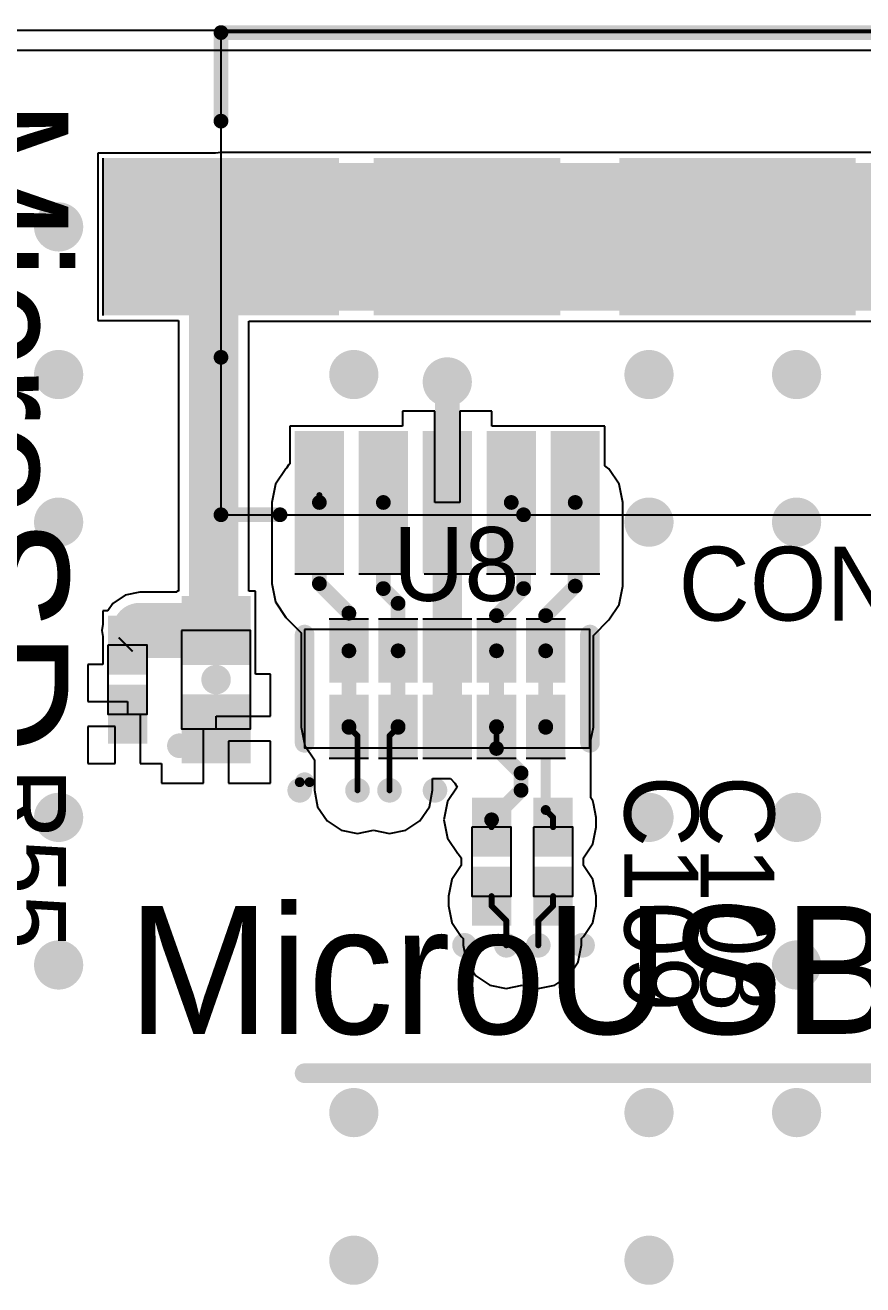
# Model space of a CAD drawing. Header units: millimetres. Extents: x 15 to 122, y 23 to 96.
# Drawn here: x 67.16 to 75.67, y 82.25 to 95.05 of the extents above; entities that cross this region are included whole.
import ezdxf

# ---------------------------------------------------------------- set-up
doc = ezdxf.new("R2010")
doc.units = ezdxf.units.MM
for name, color, linetype in [('BottomLayer', 5, 'Continuous'), ('TopLayer', 1, 'Continuous'), ('TopOverlay', 2, 'Continuous'), ('TopPaste', 8, 'Continuous'), ('TopSolder', 216, 'Continuous'), ('Upper Modules', 80, 'Continuous')]:
    doc.layers.add(name, color=color, linetype=linetype)
doc.styles.get("Standard").update_dxf_attribs({"font": 'ARExthalf2.shx', "width": 0.1})

msp = doc.modelspace()

# ---------------------------------------------------------------- linework, layer by layer
at = {"layer": 'BottomLayer'}
msp.add_line((42.40392078, 94.79609438), (86.49608304, 94.79609438), dxfattribs=at)
at = {"layer": 'BottomLayer', "const_width": 0.2499995}
for points in [[(67.37498081999999, 92.99997148, 1), (67.62497778, 92.99997148, 1)], [(67.37498081999999, 91.49997194, 1), (67.62497778, 91.49997194, 1)], [(70.3749799, 91.49997194, 1), (70.62497685999999, 91.49997194, 1)], [(71.32500086, 91.42499876, 1), (71.57499782, 91.42499876, 1)], [(73.37497898, 91.49997194, 1), (73.62497594, 91.49997194, 1)], [(74.87497852, 91.49997194, 1), (75.12497547999999, 91.49997194, 1)], [(67.37498081999999, 89.99997239999999, 1), (67.62497778, 89.99997239999999, 1)], [(73.37497898, 89.99997239999999, 1), (73.62497594, 89.99997239999999, 1)], [(74.87497852, 89.99997239999999, 1), (75.12497547999999, 89.99997239999999, 1)], [(67.37498081999999, 86.99997332, 1), (67.62497778, 86.99997332, 1)], [(73.37497898, 86.99997332, 1), (73.62497594, 86.99997332, 1)], [(74.87497852, 86.99997332, 1), (75.12497547999999, 86.99997332, 1)], [(67.37498081999999, 85.49997377999999, 1), (67.62497778, 85.49997377999999, 1)], [(74.87497852, 85.49997377999999, 1), (75.12497547999999, 85.49997377999999, 1)], [(70.3749799, 83.99997424, 1), (70.62497685999999, 83.99997424, 1)], [(73.37497898, 83.99997424, 1), (73.62497594, 83.99997424, 1)], [(74.87497852, 83.99997424, 1), (75.12497547999999, 83.99997424, 1)], [(70.3749799, 82.4999747, 1), (70.62497685999999, 82.4999747, 1)], [(73.37497898, 82.4999747, 1), (73.62497594, 82.4999747, 1)]]:
    msp.add_lwpolyline(points, format="xyb", close=True, dxfattribs=at)
at = {"layer": 'TopLayer'}
for p, q in [((42.40392078, 94.79609438), (86.49608304, 94.79609438)), ((69.09428142, 93.74999792), (67.90000135999999, 93.74999792)), ((67.90000135999999, 93.74999792), (67.90000135999999, 92.05000131999999)), ((69.1500014, 93.75733344), (69.09428142, 93.74999792)), ((81.9000013, 93.75733344), (69.1500014, 93.75733344)), ((67.90000135999999, 92.05000131999999), (68.71814298, 92.05000131999999)), ((68.71814298, 92.05000131999999), (68.71814298, 89.30000174)), ((69.43185758, 89.30000174), (69.43185758, 92.0426658)), ((69.43185758, 92.0426658), (81.9000013, 92.0426658)), ((71.32299934, 91.12899986), (70.99599974, 91.12899986)), ((70.99599974, 91.12899986), (70.99599974, 90.97499966)), ((71.32299934, 90.19999994), (71.32299934, 91.12899986)), ((71.90399894, 91.12899986), (71.57699934, 91.12899986)), ((71.57699934, 91.12899986), (71.57699934, 90.19999994)), ((71.90399894, 90.97499966), (71.90399894, 91.12899986)), ((70.44999372, 90.97499966), (69.85, 90.97499966)), ((69.85, 90.97499966), (69.85, 90.5917035)), ((70.50000632, 90.97500473999999), (70.44999372, 90.97500473999999)), ((70.44999372, 90.97500473999999), (70.44999372, 90.97499966)), ((70.50000378, 90.97499966), (70.50000632, 90.97500473999999)), ((70.99599974, 90.97499966), (70.50000378, 90.97499966)), ((70.50000378, 90.97499966), (70.50000378, 90.97499966)), ((70.50000378, 90.97499966), (70.50000378, 90.97499966)), ((72.3999949, 90.97499966), (71.90399894, 90.97499966)), ((72.45000496, 90.97500473999999), (72.3999949, 90.97500473999999)), ((72.3999949, 90.97500473999999), (72.3999949, 90.97499966)), ((72.45000241999999, 90.97499966), (72.45000496, 90.97500473999999)), ((73.04999868, 90.97499966), (72.45000241999999, 90.97499966)), ((72.45000241999999, 90.97499966), (72.45000241999999, 90.97499966)), ((72.45000241999999, 90.97499966), (72.45000241999999, 90.97499966)), ((73.04999868, 90.57082469999999), (73.04999868, 90.97499966)), ((69.8075439, 90.54245544), (69.70256062, 90.38533611999999)), ((69.81478544, 90.54729413999999), (69.8075439, 90.54245544)), ((69.83998731999999, 90.58501059999999), (69.81478544, 90.54729413999999)), ((69.85, 90.5917035), (69.83998731999999, 90.58501314)), ((69.83998731999999, 90.58501314), (69.83998731999999, 90.58501059999999)), ((73.09245478, 90.54245544), (73.04999868, 90.57082469999999)), ((73.19743806, 90.38533611999999), (73.09245478, 90.54245544)), ((69.70256062, 90.38533611999999), (69.66569505999999, 90.19999994)), ((73.23430361999999, 90.19999994), (73.19743806, 90.38533611999999)), ((69.66569505999999, 90.19999994), (69.66569505999999, 89.37500286)), ((71.57699934, 90.19999994), (71.32299934, 90.19999994)), ((73.23430361999999, 89.35001179999999), (73.23430361999999, 90.19999994)), ((69.66569505999999, 89.37500286), (69.70256062, 89.18966668)), ((73.20355438, 89.1954147), (73.23430616, 89.34999909999999)), ((73.23430616, 89.34999909999999), (73.23430361999999, 89.35001179999999)), ((68.1767369, 89.25795457999999), (68.05103992, 89.17396694)), ((68.32500431999999, 89.28744651999999), (68.1767369, 89.25795457999999)), ((68.7000023, 89.28744651999999), (68.32500431999999, 89.28744651999999)), ((68.71814298, 89.30000174), (68.7000023, 89.30000174)), ((68.7000023, 89.30000174), (68.7000023, 89.28744651999999)), ((69.5000007, 89.30000174), (69.43185758, 89.30000174)), ((69.5000007, 88.50000587999999), (69.5000007, 89.30000174)), ((68.00161659999999, 89.09999959999999), (67.95000379999999, 89.09999959999999)), ((67.95000379999999, 89.09999959999999), (67.95000379999999, 88.9625602)), ((68.05103992, 89.17396694), (68.00161659999999, 89.09999959999999)), ((69.70256062, 89.18966668), (69.8075439, 89.03254736)), ((73.09245478, 89.00754359999999), (73.19743806, 89.16466292)), ((73.19743806, 89.16466292), (73.20355438, 89.1954147)), ((67.95000379999999, 88.9625602), (67.93756033999999, 88.90000253999999)), ((69.8075439, 89.03254736), (69.96569699999999, 88.87439425999999)), ((72.93430422, 88.84939304), (73.09245478, 89.00754359999999)), ((67.93756033999999, 88.90000253999999), (67.95000379999999, 88.83744487999999)), ((67.95000379999999, 88.83744487999999), (67.95000379999999, 88.55399865999999)), ((69.96569699999999, 88.87439425999999), (69.96569699999999, 88.69250231999999)), ((72.93430422, 88.69250231999999), (72.93430422, 88.84939304)), ((69.96569699999999, 88.69250231999999), (69.96569699999999, 87.92250132)), ((72.93430422, 87.92250132), (72.93430422, 88.69250231999999)), ((67.95000379999999, 88.55399865999999), (67.79600359999999, 88.55399865999999)), ((67.79600359999999, 88.55399865999999), (67.79600359999999, 88.17699916)), ((69.50000324, 88.50000587999999), (69.5000007, 88.50000587999999)), ((69.50000324, 88.4540014), (69.50000324, 88.50000587999999)), ((69.6540009, 88.4540014), (69.50000324, 88.4540014)), ((69.6540009, 88.027002), (69.6540009, 88.4540014)), ((67.79600359999999, 88.17699916), (68.20000329999999, 88.17699916)), ((68.20000329999999, 88.17699916), (68.20000329999999, 88.04999916)), ((68.20000329999999, 88.04999916), (68.3270033, 88.04999916)), ((68.3270033, 88.04999916), (68.3270033, 87.54599965999999)), ((69.10000149999999, 87.900002), (69.10000149999999, 88.027002)), ((69.10000149999999, 88.027002), (69.6540009, 88.027002)), ((68.0730033, 87.92299915999999), (67.79600359999999, 87.92299915999999)), ((67.79600359999999, 87.92299915999999), (67.79600359999999, 87.54599965999999)), ((68.0730033, 87.54599965999999), (68.0730033, 87.92299915999999)), ((68.9730015, 87.34600259999999), (68.9730015, 87.900002)), ((68.9730015, 87.900002), (69.10000149999999, 87.900002)), ((69.96569699999999, 87.92250132), (69.96569699999999, 87.9150007)), ((69.96569699999999, 87.9150007), (70.00256256, 87.72966452)), ((72.90881532, 87.78686024), (72.93430422, 87.9150007)), ((72.93430422, 87.9150007), (72.93430422, 87.92250132)), ((69.6540009, 87.77300199999999), (69.2270015, 87.77300199999999)), ((69.2270015, 87.77300199999999), (69.2270015, 87.34600259999999)), ((69.6540009, 87.34600259999999), (69.6540009, 87.77300199999999)), ((70.00256256, 87.72966452), (70.09907494, 87.58522234)), ((72.90881532, 87.19956398), (72.90881532, 87.78686024)), ((70.09907494, 87.58522234), (70.09907494, 87.27499944)), ((67.79600359999999, 87.54599965999999), (68.0730033, 87.54599965999999)), ((68.3270033, 87.54599965999999), (68.5460021, 87.54599965999999)), ((68.5460021, 87.54599965999999), (68.5460021, 87.34600259999999)), ((68.5460021, 87.34600259999999), (68.9730015, 87.34600259999999)), ((69.2270015, 87.34600259999999), (69.6540009, 87.34600259999999)), ((71.30092674, 87.27499944), (71.30092674, 87.39350313999999)), ((71.30092674, 87.39350313999999), (71.48150041999999, 87.39350313999999)), ((71.54943018, 87.30530926), (71.45256474, 87.16033621999999)), ((71.48150041999999, 87.39350313999999), (71.52616377999999, 87.34883977999999)), ((71.52616377999999, 87.34883977999999), (71.54943018, 87.30530926)), ((70.09907494, 87.27499944), (70.132448, 87.10722228)), ((71.26755367999999, 87.10722228), (71.30092674, 87.27499944)), ((72.9300548, 87.16777588), (72.90881532, 87.19956398)), ((70.132448, 87.10722228), (70.22748718, 86.96498736)), ((71.17251449999999, 86.96498736), (71.26755367999999, 87.10722228)), ((71.45256474, 87.16033621999999), (71.41569917999999, 86.97500258)), ((72.935592, 87.13994002), (72.9300548, 87.16777588)), ((72.96342786, 86.99999618), (72.935592, 87.13994002)), ((70.22748718, 86.96498736), (70.36972209999999, 86.86994818)), ((71.03027958, 86.86994818), (71.17251449999999, 86.96498736)), ((71.41569917999999, 86.97500258), (71.45256474, 86.78966894)), ((72.96342786, 86.90000146), (72.96342786, 86.99999618)), ((70.36972209999999, 86.86994818), (70.53749925999999, 86.83657511999999)), ((70.53749925999999, 86.83657511999999), (70.70000084, 86.86889916)), ((70.70000084, 86.86889916), (70.86250242, 86.83657511999999)), ((70.86250242, 86.83657511999999), (71.03027958, 86.86994818)), ((71.45256474, 86.78966894), (71.55754802, 86.63254708)), ((72.9300548, 86.7322243), (72.96342786, 86.90000146)), ((72.83501562, 86.58999191999999), (72.9300548, 86.7322243)), ((71.55754802, 86.63254708), (71.56478448, 86.62771346)), ((71.56478448, 86.62771346), (71.58999143999999, 86.58998937999999)), ((71.58999143999999, 86.58998937999999), (71.58999143999999, 86.51000732)), ((72.83501562, 86.51000986), (72.83501562, 86.58999191999999)), ((71.58999143999999, 86.51000732), (71.49495225999999, 86.36777493999999)), ((72.9300548, 86.36777748), (72.83501562, 86.51000986)), ((71.49495225999999, 86.36777493999999), (71.4615792, 86.19999777999999)), ((72.96342786, 86.20000032), (72.9300548, 86.36777748)), ((71.4615792, 86.19999777999999), (71.4615792, 86.09999544)), ((72.96342786, 86.10000305999999), (72.96342786, 86.20000032)), ((71.4615792, 86.09999544), (71.49495225999999, 85.93221828)), ((72.9300548, 85.93222589999999), (72.96342786, 86.10000305999999)), ((71.49495225999999, 85.93221828), (71.58999143999999, 85.78998336)), ((72.83501562, 85.78999098), (72.9300548, 85.93222589999999)), ((71.58999143999999, 85.78998336), (71.6115789, 85.7683959)), ((71.6115789, 85.7683959), (71.6115789, 85.70000132)), ((72.8134307, 85.76840605999999), (72.83501562, 85.78999098)), ((72.8134307, 85.70000132), (72.8134307, 85.76840605999999)), ((71.6115789, 85.70000132), (71.64495196, 85.53222416)), ((72.78005764, 85.53222416), (72.8134307, 85.70000132)), ((71.64495196, 85.53222416), (71.73999114, 85.38998923999999)), ((72.68501846, 85.38998923999999), (72.78005764, 85.53222416)), ((71.73999114, 85.38998923999999), (71.88222606, 85.29495005999999)), ((72.54278354, 85.29495005999999), (72.68501846, 85.38998923999999)), ((71.88222606, 85.29495005999999), (72.05000322, 85.26157699999999)), ((72.05000322, 85.26157699999999), (72.21250479999999, 85.29390104)), ((72.21250479999999, 85.29390104), (72.37500638, 85.26157699999999)), ((72.37500638, 85.26157699999999), (72.54278354, 85.29495005999999))]:
    msp.add_line(p, q, dxfattribs=at)
for points, const_width in [([(69.1500014, 92.89999961999999), (71.65000148, 92.89999961999999)], 1.49999954), ([(71.65000148, 92.89999961999999), (74.40000106, 92.89999961999999)], 1.49999954), ([(74.40000106, 92.89999961999999), (77.00000093999999, 92.89999961999999)], 1.49999954), ([(69.07500028, 88.90000253999999), (69.07500028, 92.79999982)], 0.499999), ([(69.07500028, 92.79999982), (69.1500014, 92.87500093999999)], 0.1999996), ([(71.44999933999999, 90.19999994), (71.44999933999999, 91.42499876)], 0.2499995), ([(70.1499994, 89.37500286), (70.1499994, 90.19999994)], 0.1499997), ([(70.1499994, 90.27499852), (70.15000194, 90.27500106)], 0.05999988), ([(70.1499994, 90.19999994), (70.1499994, 90.27499852)], 0.05999988), ([(70.80000064, 89.32500042), (70.80000064, 90.19999994)], 0.1499997), ([(71.44999933999999, 88.7000004), (71.44999933999999, 90.19999994)], 0.2999994), ([(72.10000058, 90.19999994), (72.2250016, 90.07499892)], 0.1499997), ([(72.74999928, 89.34999909999999), (72.74999928, 90.19999994)], 0.1499997), ([(72.2250016, 89.32500042), (72.2250016, 90.07499892)], 0.1499997), ([(70.1499994, 89.37500286), (70.45000134, 89.07500092)], 0.1499997), ([(70.80000064, 89.32500042), (70.95000034, 89.17500072)], 0.1499997), ([(71.95000087999999, 89.0499997), (72.2250016, 89.32500042)], 0.1499997), ([(72.44999988, 89.0499997), (72.74999928, 89.34999909999999)], 0.1499997), ([(70.95000034, 88.69250231999999), (70.95000034, 89.17500072)], 0.1499997), ([(68.32500431999999, 88.90000253999999), (69.07500028, 88.90000253999999)], 0.55999888), ([(70.45000134, 88.69250231999999), (70.45000134, 89.07500092)], 0.1499997), ([(71.95000087999999, 88.69250231999999), (71.95000087999999, 89.0499997)], 0.1499997), ([(72.44999988, 88.69250231999999), (72.44999988, 89.0499997)], 0.1499997), ([(68.18750141999999, 88.76249964), (68.32500431999999, 88.90000253999999)], 0.1999996), ([(68.17500208, 88.7500003), (68.18750141999999, 88.76249964)], 0.1999996), ([(71.44999933999999, 87.92500068), (71.44999933999999, 88.7000004)], 0.2999994), ([(70.45000134, 87.92250132), (70.45000134, 88.69250231999999)], 0.1499997), ([(70.95000034, 87.92250132), (70.95000034, 88.69250231999999)], 0.1499997), ([(71.95000087999999, 87.92250132), (71.95000087999999, 88.69250231999999)], 0.1499997), ([(72.44999988, 87.92250132), (72.44999988, 88.69250231999999)], 0.1499997), ([(71.44999933999999, 87.9150007), (71.44999933999999, 87.92500068)], 0.2999994), ([(70.45000134, 87.9150007), (70.45000134, 87.92250132)], 0.1499997), ([(70.45000134, 87.9150007), (70.53749925999999, 87.82750277999999)], 0.05999988), ([(70.86250242, 87.82750277999999), (70.95000034, 87.9150007)], 0.05999988), ([(70.95000034, 87.9150007), (70.95000034, 87.92250132)], 0.1499997), ([(71.95000087999999, 87.9150007), (71.95000087999999, 87.92250132)], 0.1499997), ([(71.95000087999999, 87.70000239999999), (71.95000087999999, 87.9150007)], 0.05999988), ([(72.44999988, 87.9150007), (72.44999988, 87.92250132)], 0.1499997), ([(72.44999988, 87.07499983999999), (72.44999988, 87.9150007)], 0.0999998), ([(70.53749925999999, 87.27499944), (70.53749925999999, 87.82750277999999)], 0.05999988), ([(70.86250242, 87.27499944), (70.86250242, 87.82750277999999)], 0.05999988), ([(71.95000087999999, 87.70000239999999), (72.20000037999999, 87.4500029)], 0.1499997), ([(72.20000037999999, 87.27499944), (72.20000037999999, 87.4500029)], 0.1499997), ([(71.90000352, 86.97500258), (72.20000037999999, 87.27499944)], 0.1499997), ([(72.44999988, 87.07499983999999), (72.52500354, 86.99999618)], 0.05999988), ([(71.90000352, 86.89999892), (71.90000352, 86.97500258)], 0.05999988), ([(72.52500354, 86.90000146), (72.52500354, 86.99999618)], 0.05999988), ([(71.90000352, 86.09999544), (71.90000352, 86.19999777999999)], 0.05999988), ([(72.52500354, 86.10000305999999), (72.52500354, 86.20000032)], 0.05999988), ([(71.90000352, 86.09999544), (72.05000322, 85.94999573999999)], 0.05999988), ([(72.37500638, 85.9500059), (72.52500354, 86.10000305999999)], 0.05999988), ([(72.05000322, 85.70000132), (72.05000322, 85.94999573999999)], 0.05999988), ([(72.37500638, 85.70000132), (72.37500638, 85.9500059)], 0.05999988)]:
    msp.add_lwpolyline(points, dxfattribs=dict(at, const_width=const_width))
for points, const_width in [([(68.77500088, 92.89999961999999, 1), (69.52500192, 92.89999961999999, 1)], 0.7499985), ([(71.27500096, 92.89999961999999, 1), (72.025002, 92.89999961999999, 1)], 0.7499985), ([(71.27500096, 92.89999961999999, 1), (72.025002, 92.89999961999999, 1)], 0.7499985), ([(74.02500054, 92.89999961999999, 1), (74.77500158, 92.89999961999999, 1)], 0.7499985), ([(74.02500054, 92.89999961999999, 1), (74.77500158, 92.89999961999999, 1)], 0.7499985), ([(67.37498081999999, 92.99997148, 1), (67.62497778, 92.99997148, 1)], 0.2499995), ([(68.9500018, 92.79999982, 1), (69.19999876, 92.79999982, 1)], 0.2499995), ([(69.10000149999999, 92.87500093999999, 1), (69.2000013, 92.87500093999999, 1)], 0.0999998), ([(69.02500038, 92.79999982, 1), (69.12500018, 92.79999982, 1)], 0.0999998), ([(67.37498081999999, 91.49997194, 1), (67.62497778, 91.49997194, 1)], 0.2499995), ([(70.3749799, 91.49997194, 1), (70.62497685999999, 91.49997194, 1)], 0.2499995), ([(71.32500086, 91.42499876, 1), (71.57499782, 91.42499876, 1)], 0.2499995), ([(73.37497898, 91.49997194, 1), (73.62497594, 91.49997194, 1)], 0.2499995), ([(74.87497852, 91.49997194, 1), (75.12497547999999, 91.49997194, 1)], 0.2499995), ([(71.3875001, 91.42499876, 1), (71.51249858, 91.42499876, 1)], 0.12499848), ([(71.38750264, 90.75000138, 1), (71.51250112, 90.75000138, 1)], 0.12499848), ([(67.37498081999999, 89.99997239999999, 1), (67.62497778, 89.99997239999999, 1)], 0.2499995), ([(70.11249884, 90.19999994, 1), (70.18749996, 90.19999994, 1)], 0.07499858), ([(70.13500069999999, 90.27499852, 1), (70.16499809999999, 90.27499852, 1)], 0.02999994), ([(70.13500069999999, 90.27499852, 1), (70.16499809999999, 90.27499852, 1)], 0.02999994), ([(70.13500323999999, 90.27500106, 1), (70.16500064, 90.27500106, 1)], 0.02999994), ([(70.76250008, 90.19999994, 1), (70.83750119999999, 90.19999994, 1)], 0.07499858), ([(71.37500075999999, 90.19999994, 1), (71.52499791999999, 90.19999994, 1)], 0.1499997), ([(71.3875001, 90.19999994, 1), (71.51249858, 90.19999994, 1)], 0.12499848), ([(71.3875001, 90.19999994, 1), (71.51249858, 90.19999994, 1)], 0.12499848), ([(72.06250002, 90.19999994, 1), (72.13750114, 90.19999994, 1)], 0.07499858), ([(72.71249872, 90.19999994, 1), (72.78749984, 90.19999994, 1)], 0.07499858), ([(73.37497898, 89.99997239999999, 1), (73.62497594, 89.99997239999999, 1)], 0.2499995), ([(74.87497852, 89.99997239999999, 1), (75.12497547999999, 89.99997239999999, 1)], 0.2499995), ([(70.13500069999999, 90.19999994, 1), (70.16499809999999, 90.19999994, 1)], 0.02999994), ([(72.18750104, 90.07499892, 1), (72.26250216, 90.07499892, 1)], 0.07499858), ([(72.18750104, 90.07499892, 1), (72.26250216, 90.07499892, 1)], 0.07499858), ([(70.11249884, 89.37500286, 1), (70.18749996, 89.37500286, 1)], 0.07499858), ([(70.11249884, 89.37500286, 1), (70.18749996, 89.37500286, 1)], 0.07499858), ([(70.76250008, 89.32500042, 1), (70.83750119999999, 89.32500042, 1)], 0.07499858), ([(70.76250008, 89.32500042, 1), (70.83750119999999, 89.32500042, 1)], 0.07499858), ([(72.18750104, 89.32500042, 1), (72.26250216, 89.32500042, 1)], 0.07499858), ([(72.18750104, 89.32500042, 1), (72.26250216, 89.32500042, 1)], 0.07499858), ([(72.71249872, 89.34999909999999, 1), (72.78749984, 89.34999909999999, 1)], 0.07499858), ([(72.71249872, 89.34999909999999, 1), (72.78749984, 89.34999909999999, 1)], 0.07499858), ([(70.91249977999999, 89.17500072, 1), (70.9875009, 89.17500072, 1)], 0.07499858), ([(70.91249977999999, 89.17500072, 1), (70.9875009, 89.17500072, 1)], 0.07499858), ([(68.1850046, 88.90000253999999, 1), (68.46500404, 88.90000253999999, 1)], 0.27999944), ([(68.93500055999999, 88.90000253999999, 1), (69.21499999999999, 88.90000253999999, 1)], 0.27999944), ([(68.9500018, 88.90000253999999, 1), (69.19999876, 88.90000253999999, 1)], 0.2499995), ([(70.41250078, 89.07500092, 1), (70.4875019, 89.07500092, 1)], 0.07499858), ([(70.41250078, 89.07500092, 1), (70.4875019, 89.07500092, 1)], 0.07499858), ([(71.91250031999999, 89.0499997, 1), (71.98750144, 89.0499997, 1)], 0.07499858), ([(71.91250031999999, 89.0499997, 1), (71.98750144, 89.0499997, 1)], 0.07499858), ([(72.41249932, 89.0499997, 1), (72.48750043999999, 89.0499997, 1)], 0.07499858), ([(72.41249932, 89.0499997, 1), (72.48750043999999, 89.0499997, 1)], 0.07499858), ([(68.27500442, 88.90000253999999, 1), (68.37500422, 88.90000253999999, 1)], 0.0999998), ([(68.12500218, 88.7500003, 1), (68.22500198, 88.7500003, 1)], 0.0999998), ([(68.13750152, 88.76249964, 1), (68.23750131999999, 88.76249964, 1)], 0.0999998), ([(68.13750152, 88.76249964, 1), (68.23750131999999, 88.76249964, 1)], 0.0999998), ([(71.37500075999999, 88.7000004, 1), (71.52499791999999, 88.7000004, 1)], 0.1499997), ([(71.37500075999999, 88.7000004, 1), (71.52499791999999, 88.7000004, 1)], 0.1499997), ([(70.41250078, 88.69250231999999, 1), (70.4875019, 88.69250231999999, 1)], 0.07499858), ([(70.41250078, 88.69250231999999, 1), (70.4875019, 88.69250231999999, 1)], 0.07499858), ([(70.91249977999999, 88.69250231999999, 1), (70.9875009, 88.69250231999999, 1)], 0.07499858), ([(70.91249977999999, 88.69250231999999, 1), (70.9875009, 88.69250231999999, 1)], 0.07499858), ([(71.3875001, 88.7000004, 1), (71.51249858, 88.7000004, 1)], 0.12499848), ([(71.91250031999999, 88.69250231999999, 1), (71.98750144, 88.69250231999999, 1)], 0.07499858), ([(71.91250031999999, 88.69250231999999, 1), (71.98750144, 88.69250231999999, 1)], 0.07499858), ([(72.41249932, 88.69250231999999, 1), (72.48750043999999, 88.69250231999999, 1)], 0.07499858), ([(72.41249932, 88.69250231999999, 1), (72.48750043999999, 88.69250231999999, 1)], 0.07499858), ([(68.11250283999999, 88.17500272, 1), (68.23750131999999, 88.17500272, 1)], 0.12499848), ([(71.37500075999999, 87.92500068, 1), (71.52499791999999, 87.92500068, 1)], 0.1499997), ([(71.37500075999999, 87.92500068, 1), (71.52499791999999, 87.92500068, 1)], 0.1499997), ([(71.37500075999999, 87.9150007, 1), (71.52499791999999, 87.9150007, 1)], 0.1499997), ([(68.11250283999999, 87.92500322, 1), (68.23750131999999, 87.92500322, 1)], 0.12499848), ([(70.41250078, 87.92250132, 1), (70.4875019, 87.92250132, 1)], 0.07499858), ([(70.41250078, 87.92250132, 1), (70.4875019, 87.92250132, 1)], 0.07499858), ([(70.41250078, 87.9150007, 1), (70.4875019, 87.9150007, 1)], 0.07499858), ([(70.43500264, 87.9150007, 1), (70.46500003999999, 87.9150007, 1)], 0.02999994), ([(70.91249977999999, 87.92250132, 1), (70.9875009, 87.92250132, 1)], 0.07499858), ([(70.91249977999999, 87.92250132, 1), (70.9875009, 87.92250132, 1)], 0.07499858), ([(70.91249977999999, 87.9150007, 1), (70.9875009, 87.9150007, 1)], 0.07499858), ([(70.93500164, 87.9150007, 1), (70.96499904, 87.9150007, 1)], 0.02999994), ([(71.38750264, 87.92500068, 1), (71.51250112, 87.92500068, 1)], 0.12499848), ([(71.91250031999999, 87.92250132, 1), (71.98750144, 87.92250132, 1)], 0.07499858), ([(71.91250031999999, 87.92250132, 1), (71.98750144, 87.92250132, 1)], 0.07499858), ([(71.91250031999999, 87.9150007, 1), (71.98750144, 87.9150007, 1)], 0.07499858), ([(71.93500218, 87.9150007, 1), (71.96499958, 87.9150007, 1)], 0.02999994), ([(72.41249932, 87.92250132, 1), (72.48750043999999, 87.92250132, 1)], 0.07499858), ([(72.41249932, 87.92250132, 1), (72.48750043999999, 87.92250132, 1)], 0.07499858), ([(72.41249932, 87.9150007, 1), (72.48750043999999, 87.9150007, 1)], 0.07499858), ([(72.4250012, 87.9150007, 1), (72.47499855999999, 87.9150007, 1)], 0.0499999), ([(68.66463533999999, 87.72805161999999, 1), (68.78963381999999, 87.72805161999999, 1)], 0.12499848), ([(69.1875045, 87.72500108, 1), (69.31250297999999, 87.72500108, 1)], 0.12499848), ([(70.52250056, 87.82750277999999, 1), (70.55249796, 87.82750277999999, 1)], 0.02999994), ([(70.52250056, 87.82750277999999, 1), (70.55249796, 87.82750277999999, 1)], 0.02999994), ([(70.84750371999999, 87.82750277999999, 1), (70.87750111999999, 87.82750277999999, 1)], 0.02999994), ([(70.84750371999999, 87.82750277999999, 1), (70.87750111999999, 87.82750277999999, 1)], 0.02999994), ([(71.91250031999999, 87.70000239999999, 1), (71.98750144, 87.70000239999999, 1)], 0.07499858), ([(71.93500218, 87.70000239999999, 1), (71.96499958, 87.70000239999999, 1)], 0.02999994), ([(72.16249982, 87.4500029, 1), (72.23750093999999, 87.4500029, 1)], 0.07499858), ([(72.16249982, 87.4500029, 1), (72.23750093999999, 87.4500029, 1)], 0.07499858), ([(69.88750055999999, 87.27499944, 1), (70.01249904, 87.27499944, 1)], 0.12499848), ([(70.47500002, 87.27499944, 1), (70.5999985, 87.27499944, 1)], 0.12499848), ([(70.52250056, 87.27499944, 1), (70.55249796, 87.27499944, 1)], 0.02999994), ([(70.80000317999999, 87.27499944, 1), (70.92500165999999, 87.27499944, 1)], 0.12499848), ([(70.84750371999999, 87.27499944, 1), (70.87750111999999, 87.27499944, 1)], 0.02999994), ([(71.26250162, 87.27499944, 1), (71.3875001, 87.27499944, 1)], 0.12499848), ([(72.16249982, 87.27499944, 1), (72.23750093999999, 87.27499944, 1)], 0.07499858), ([(72.16249982, 87.27499944, 1), (72.23750093999999, 87.27499944, 1)], 0.07499858), ([(67.37498081999999, 86.99997332, 1), (67.62497778, 86.99997332, 1)], 0.2499995), ([(73.37497898, 86.99997332, 1), (73.62497594, 86.99997332, 1)], 0.2499995), ([(74.87497852, 86.99997332, 1), (75.12497547999999, 86.99997332, 1)], 0.2499995), ([(71.86250296, 86.97500258, 1), (71.93750408, 86.97500258, 1)], 0.07499858), ([(72.4250012, 87.07499983999999, 1), (72.47499855999999, 87.07499983999999, 1)], 0.0499999), ([(72.43500118, 87.07499983999999, 1), (72.46499858, 87.07499983999999, 1)], 0.02999994), ([(71.88500481999999, 86.97500258, 1), (71.91500221999999, 86.97500258, 1)], 0.02999994), ([(71.88500481999999, 86.89999892, 1), (71.91500221999999, 86.89999892, 1)], 0.02999994), ([(72.51000484, 86.99999618, 1), (72.54000223999999, 86.99999618, 1)], 0.02999994), ([(72.51000484, 86.99999618, 1), (72.54000223999999, 86.99999618, 1)], 0.02999994), ([(72.51000484, 86.90000146, 1), (72.54000223999999, 86.90000146, 1)], 0.02999994), ([(71.88500481999999, 86.19999777999999, 1), (71.91500221999999, 86.19999777999999, 1)], 0.02999994), ([(72.51000484, 86.20000032, 1), (72.54000223999999, 86.20000032, 1)], 0.02999994), ([(71.88500481999999, 86.09999544, 1), (71.91500221999999, 86.09999544, 1)], 0.02999994), ([(71.88500481999999, 86.09999544, 1), (71.91500221999999, 86.09999544, 1)], 0.02999994), ([(72.51000484, 86.10000305999999, 1), (72.54000223999999, 86.10000305999999, 1)], 0.02999994), ([(72.51000484, 86.10000305999999, 1), (72.54000223999999, 86.10000305999999, 1)], 0.02999994), ([(72.03500452, 85.94999573999999, 1), (72.06500192, 85.94999573999999, 1)], 0.02999994), ([(72.03500452, 85.94999573999999, 1), (72.06500192, 85.94999573999999, 1)], 0.02999994), ([(72.36000768, 85.9500059, 1), (72.39000508, 85.9500059, 1)], 0.02999994), ([(72.36000768, 85.9500059, 1), (72.39000508, 85.9500059, 1)], 0.02999994), ([(71.56250102, 85.70000132, 1), (71.6874995, 85.70000132, 1)], 0.12499848), ([(71.98750398, 85.70000132, 1), (72.11250246, 85.70000132, 1)], 0.12499848), ([(72.31250714, 85.70000132, 1), (72.43750562, 85.70000132, 1)], 0.12499848), ([(72.76250116, 85.70000132, 1), (72.88749964, 85.70000132, 1)], 0.12499848), ([(67.37498081999999, 85.49997377999999, 1), (67.62497778, 85.49997377999999, 1)], 0.2499995), ([(72.03500452, 85.70000132, 1), (72.06500192, 85.70000132, 1)], 0.02999994), ([(72.36000768, 85.70000132, 1), (72.39000508, 85.70000132, 1)], 0.02999994), ([(74.87497852, 85.49997377999999, 1), (75.12497547999999, 85.49997377999999, 1)], 0.2499995), ([(70.3749799, 83.99997424, 1), (70.62497685999999, 83.99997424, 1)], 0.2499995), ([(73.37497898, 83.99997424, 1), (73.62497594, 83.99997424, 1)], 0.2499995), ([(74.87497852, 83.99997424, 1), (75.12497547999999, 83.99997424, 1)], 0.2499995), ([(70.3749799, 82.4999747, 1), (70.62497685999999, 82.4999747, 1)], 0.2499995), ([(73.37497898, 82.4999747, 1), (73.62497594, 82.4999747, 1)], 0.2499995)]:
    msp.add_lwpolyline(points, format="xyb", close=True, dxfattribs=dict(at, const_width=const_width))
for points in [[(70.30000163999999, 93.64999811999999), (68.00000116, 93.64999811999999), (70.30000163999999, 92.15000112), (68.00000116, 92.15000112)], [(72.54999968, 93.64999811999999), (70.75000328, 93.64999811999999), (72.54999968, 92.15000112), (70.75000328, 92.15000112)], [(75.55000129999999, 93.64999811999999), (73.25000082, 93.64999811999999), (75.55000129999999, 92.15000112), (73.25000082, 92.15000112)], [(70.349999, 90.87499985999999), (69.9499998, 90.87499985999999), (70.349999, 89.52500002), (69.9499998, 89.52500002)], [(71.00000023999999, 90.87499985999999), (70.60000104, 90.87499985999999), (71.00000023999999, 89.52500002), (70.60000104, 89.52500002)], [(71.64999893999999, 90.87499985999999), (71.24999973999999, 90.87499985999999), (71.64999893999999, 89.52500002), (71.24999973999999, 89.52500002)], [(72.30000018, 90.87499985999999), (71.90000098, 90.87499985999999), (72.30000018, 89.52500002), (71.90000098, 89.52500002)], [(72.94999888, 90.87499985999999), (72.54999968, 90.87499985999999), (72.94999888, 89.52500002), (72.54999968, 89.52500002)], [(69.4000009, 89.20000193999999), (68.8000021, 89.20000193999999), (69.4000009, 88.60000314), (68.8000021, 88.60000314)], [(68.0500036, 88.5000008), (68.350003, 88.5000008), (68.0500036, 88.9999998), (68.350003, 88.9999998)], [(70.5999985, 88.9675005), (70.2999991, 88.9675005), (70.5999985, 88.41750413999999), (70.2999991, 88.41750413999999)], [(71.0999975, 88.9675005), (70.7999981, 88.9675005), (71.0999975, 88.41750413999999), (70.7999981, 88.41750413999999)], [(71.64999639999999, 88.9675005), (71.2499972, 88.9675005), (71.64999639999999, 88.41750413999999), (71.2499972, 88.41750413999999)], [(72.09999804, 88.9675005), (71.79999864, 88.9675005), (72.09999804, 88.41750413999999), (71.79999864, 88.41750413999999)], [(72.59999703999999, 88.9675005), (72.29999764, 88.9675005), (72.59999703999999, 88.41750413999999), (72.29999764, 88.41750413999999)], [(68.0500036, 87.79999966), (68.350003, 87.79999966), (68.0500036, 88.29999866), (68.350003, 88.29999866)], [(69.4000009, 88.20000139999999), (68.8000021, 88.20000139999999), (69.4000009, 87.6000026), (68.8000021, 87.6000026)], [(70.5999985, 88.19749949999999), (70.2999991, 88.19749949999999), (70.5999985, 87.64750314), (70.2999991, 87.64750314)], [(71.0999975, 88.19749949999999), (70.7999981, 88.19749949999999), (71.0999975, 87.64750314), (70.7999981, 87.64750314)], [(71.64999639999999, 88.19749949999999), (71.2499972, 88.19749949999999), (71.64999639999999, 87.64750314), (71.2499972, 87.64750314)], [(72.09999804, 88.19749949999999), (71.79999864, 88.19749949999999), (72.09999804, 87.64750314), (71.79999864, 87.64750314)], [(72.59999703999999, 88.19749949999999), (72.29999764, 88.19749949999999), (72.59999703999999, 87.64750314), (72.29999764, 87.64750314)], [(71.75000381999999, 86.64999942), (72.05000322, 86.64999942), (71.75000381999999, 87.14999841999999), (72.05000322, 87.14999841999999)], [(72.37500383999999, 86.65000196), (72.67500324, 86.65000196), (72.37500383999999, 87.15000096), (72.67500324, 87.15000096)], [(71.75000381999999, 85.94999827999999), (72.05000322, 85.94999827999999), (71.75000381999999, 86.44999727999999), (72.05000322, 86.44999727999999)], [(72.37500383999999, 85.95000082), (72.67500324, 85.95000082), (72.37500383999999, 86.44999982), (72.67500324, 86.44999982)]]:
    msp.add_solid(points, dxfattribs=at)
at = {"layer": 'TopOverlay'}
for points, const_width in [([(69.1500014, 94.97500181999999), (82.050001, 94.97500181999999)], 0.1499997), ([(69.1500014, 94.07500107999999), (69.1500014, 94.97500181999999)], 0.1499997), ([(69.1500014, 90.07500146), (69.1500014, 91.67500079999999)], 0.1499997), ([(69.1500014, 90.07500146), (69.7500002, 90.07500146)], 0.1499997), ([(69.99999715999999, 87.75750292), (69.99999715999999, 88.85750071999999)], 0.1999996), ([(72.90000151999999, 87.75750292), (72.90000151999999, 88.85750071999999)], 0.1999996), ([(70.00000224, 84.40000137999999), (79.00000202, 84.40000137999999)], 0.1999996)]:
    msp.add_lwpolyline(points, dxfattribs=dict(at, const_width=const_width))
for points, const_width in [([(69.11250084, 94.97500181999999, 1), (69.18750195999999, 94.97500181999999, 1)], 0.07499858), ([(69.11250084, 94.97500181999999, 1), (69.18750195999999, 94.97500181999999, 1)], 0.07499858), ([(69.11250084, 94.07500107999999, 1), (69.18750195999999, 94.07500107999999, 1)], 0.07499858), ([(69.11250084, 91.67500079999999, 1), (69.18750195999999, 91.67500079999999, 1)], 0.07499858), ([(69.11250084, 90.07500146, 1), (69.18750195999999, 90.07500146, 1)], 0.07499858), ([(69.11250084, 90.07500146, 1), (69.18750195999999, 90.07500146, 1)], 0.07499858), ([(69.71249963999999, 90.07500146, 1), (69.78750076, 90.07500146, 1)], 0.07499858), ([(69.94999725999999, 88.85750071999999, 1), (70.04999706, 88.85750071999999, 1)], 0.0999998), ([(72.85000162, 88.85750071999999, 1), (72.95000141999999, 88.85750071999999, 1)], 0.0999998), ([(69.1500014, 88.40000099999999, 1), (69.0500016, 88.40000099999999, 1)], 0.1999996), ([(69.0000017, 88.40000099999999, 1), (69.10000149999999, 88.40000099999999, 1)], 0.0999998), ([(69.10000149999999, 88.40000099999999, 1), (69.2000013, 88.40000099999999, 1)], 0.0999998), ([(69.94999725999999, 87.75750292, 1), (70.04999706, 87.75750292, 1)], 0.0999998), ([(72.85000162, 87.75750292, 1), (72.95000141999999, 87.75750292, 1)], 0.0999998), ([(70.04999706, 87.35750372, 1), (69.94999725999999, 87.35750372, 1)], 0.0999998), ([(69.92499858, 87.35750372, 1), (69.97499594, 87.35750372, 1)], 0.0499999), ([(70.02499838, 87.35750372, 1), (70.07499573999999, 87.35750372, 1)], 0.0499999), ([(69.95000234, 84.40000137999999, 1), (70.05000213999999, 84.40000137999999, 1)], 0.0999998)]:
    msp.add_lwpolyline(points, format="xyb", close=True, dxfattribs=dict(at, const_width=const_width))
at = {"layer": 'TopPaste'}
for points in [[(70.30000163999999, 93.64999811999999), (68.00000116, 93.64999811999999), (70.30000163999999, 92.15000112), (68.00000116, 92.15000112)], [(70.30000163999999, 93.64999811999999), (68.00000116, 93.64999811999999), (70.30000163999999, 92.15000112), (68.00000116, 92.15000112)], [(72.54999968, 93.64999811999999), (70.75000328, 93.64999811999999), (72.54999968, 92.15000112), (70.75000328, 92.15000112)], [(72.54999968, 93.64999811999999), (70.75000328, 93.64999811999999), (72.54999968, 92.15000112), (70.75000328, 92.15000112)], [(75.55000129999999, 93.64999811999999), (73.25000082, 93.64999811999999), (75.55000129999999, 92.15000112), (73.25000082, 92.15000112)], [(75.55000129999999, 93.64999811999999), (73.25000082, 93.64999811999999), (75.55000129999999, 92.15000112), (73.25000082, 92.15000112)], [(70.349999, 90.87499985999999), (69.9499998, 90.87499985999999), (70.349999, 89.52500002), (69.9499998, 89.52500002)], [(70.349999, 90.87499985999999), (69.9499998, 90.87499985999999), (70.349999, 89.52500002), (69.9499998, 89.52500002)], [(71.00000023999999, 90.87499985999999), (70.60000104, 90.87499985999999), (71.00000023999999, 89.52500002), (70.60000104, 89.52500002)], [(71.00000023999999, 90.87499985999999), (70.60000104, 90.87499985999999), (71.00000023999999, 89.52500002), (70.60000104, 89.52500002)], [(71.64999893999999, 90.87499985999999), (71.24999973999999, 90.87499985999999), (71.64999893999999, 89.52500002), (71.24999973999999, 89.52500002)], [(71.64999893999999, 90.87499985999999), (71.24999973999999, 90.87499985999999), (71.64999893999999, 89.52500002), (71.24999973999999, 89.52500002)], [(72.30000018, 90.87499985999999), (71.90000098, 90.87499985999999), (72.30000018, 89.52500002), (71.90000098, 89.52500002)], [(72.30000018, 90.87499985999999), (71.90000098, 90.87499985999999), (72.30000018, 89.52500002), (71.90000098, 89.52500002)], [(72.94999888, 90.87499985999999), (72.54999968, 90.87499985999999), (72.94999888, 89.52500002), (72.54999968, 89.52500002)], [(72.94999888, 90.87499985999999), (72.54999968, 90.87499985999999), (72.94999888, 89.52500002), (72.54999968, 89.52500002)], [(69.4000009, 89.20000193999999), (68.8000021, 89.20000193999999), (69.4000009, 88.60000314), (68.8000021, 88.60000314)], [(69.4000009, 89.20000193999999), (68.8000021, 89.20000193999999), (69.4000009, 88.60000314), (68.8000021, 88.60000314)], [(68.0500036, 88.5000008), (68.350003, 88.5000008), (68.0500036, 88.9999998), (68.350003, 88.9999998)], [(68.0500036, 88.5000008), (68.350003, 88.5000008), (68.0500036, 88.9999998), (68.350003, 88.9999998)], [(70.5999985, 88.9675005), (70.2999991, 88.9675005), (70.5999985, 88.41750413999999), (70.2999991, 88.41750413999999)], [(70.5999985, 88.9675005), (70.2999991, 88.9675005), (70.5999985, 88.41750413999999), (70.2999991, 88.41750413999999)], [(71.0999975, 88.9675005), (70.7999981, 88.9675005), (71.0999975, 88.41750413999999), (70.7999981, 88.41750413999999)], [(71.0999975, 88.9675005), (70.7999981, 88.9675005), (71.0999975, 88.41750413999999), (70.7999981, 88.41750413999999)], [(71.64999639999999, 88.9675005), (71.2499972, 88.9675005), (71.64999639999999, 88.41750413999999), (71.2499972, 88.41750413999999)], [(71.64999639999999, 88.9675005), (71.2499972, 88.9675005), (71.64999639999999, 88.41750413999999), (71.2499972, 88.41750413999999)], [(72.09999804, 88.9675005), (71.79999864, 88.9675005), (72.09999804, 88.41750413999999), (71.79999864, 88.41750413999999)], [(72.09999804, 88.9675005), (71.79999864, 88.9675005), (72.09999804, 88.41750413999999), (71.79999864, 88.41750413999999)], [(72.59999703999999, 88.9675005), (72.29999764, 88.9675005), (72.59999703999999, 88.41750413999999), (72.29999764, 88.41750413999999)], [(72.59999703999999, 88.9675005), (72.29999764, 88.9675005), (72.59999703999999, 88.41750413999999), (72.29999764, 88.41750413999999)], [(68.0500036, 87.79999966), (68.350003, 87.79999966), (68.0500036, 88.29999866), (68.350003, 88.29999866)], [(68.0500036, 87.79999966), (68.350003, 87.79999966), (68.0500036, 88.29999866), (68.350003, 88.29999866)], [(69.4000009, 88.20000139999999), (68.8000021, 88.20000139999999), (69.4000009, 87.6000026), (68.8000021, 87.6000026)], [(69.4000009, 88.20000139999999), (68.8000021, 88.20000139999999), (69.4000009, 87.6000026), (68.8000021, 87.6000026)], [(70.5999985, 88.19749949999999), (70.2999991, 88.19749949999999), (70.5999985, 87.64750314), (70.2999991, 87.64750314)], [(70.5999985, 88.19749949999999), (70.2999991, 88.19749949999999), (70.5999985, 87.64750314), (70.2999991, 87.64750314)], [(71.0999975, 88.19749949999999), (70.7999981, 88.19749949999999), (71.0999975, 87.64750314), (70.7999981, 87.64750314)], [(71.0999975, 88.19749949999999), (70.7999981, 88.19749949999999), (71.0999975, 87.64750314), (70.7999981, 87.64750314)], [(71.64999639999999, 88.19749949999999), (71.2499972, 88.19749949999999), (71.64999639999999, 87.64750314), (71.2499972, 87.64750314)], [(71.64999639999999, 88.19749949999999), (71.2499972, 88.19749949999999), (71.64999639999999, 87.64750314), (71.2499972, 87.64750314)], [(72.09999804, 88.19749949999999), (71.79999864, 88.19749949999999), (72.09999804, 87.64750314), (71.79999864, 87.64750314)], [(72.09999804, 88.19749949999999), (71.79999864, 88.19749949999999), (72.09999804, 87.64750314), (71.79999864, 87.64750314)], [(72.59999703999999, 88.19749949999999), (72.29999764, 88.19749949999999), (72.59999703999999, 87.64750314), (72.29999764, 87.64750314)], [(72.59999703999999, 88.19749949999999), (72.29999764, 88.19749949999999), (72.59999703999999, 87.64750314), (72.29999764, 87.64750314)], [(71.75000381999999, 86.64999942), (72.05000322, 86.64999942), (71.75000381999999, 87.14999841999999), (72.05000322, 87.14999841999999)], [(71.75000381999999, 86.64999942), (72.05000322, 86.64999942), (71.75000381999999, 87.14999841999999), (72.05000322, 87.14999841999999)], [(72.37500383999999, 86.65000196), (72.67500324, 86.65000196), (72.37500383999999, 87.15000096), (72.67500324, 87.15000096)], [(72.37500383999999, 86.65000196), (72.67500324, 86.65000196), (72.37500383999999, 87.15000096), (72.67500324, 87.15000096)], [(71.75000381999999, 85.94999827999999), (72.05000322, 85.94999827999999), (71.75000381999999, 86.44999727999999), (72.05000322, 86.44999727999999)], [(71.75000381999999, 85.94999827999999), (72.05000322, 85.94999827999999), (71.75000381999999, 86.44999727999999), (72.05000322, 86.44999727999999)], [(72.37500383999999, 85.95000082), (72.67500324, 85.95000082), (72.37500383999999, 86.44999982), (72.67500324, 86.44999982)], [(72.37500383999999, 85.95000082), (72.67500324, 85.95000082), (72.37500383999999, 86.44999982), (72.67500324, 86.44999982)]]:
    msp.add_solid(points, dxfattribs=at)
at = {"layer": 'TopSolder'}
for points in [[(70.35000154, 93.69999802), (67.95000126, 93.69999802), (70.35000154, 92.10000122), (67.95000126, 92.10000122)], [(70.35000154, 93.69999802), (67.95000126, 93.69999802), (70.35000154, 92.10000122), (67.95000126, 92.10000122)], [(72.59999958, 93.69999802), (70.70000338, 93.69999802), (72.59999958, 92.10000122), (70.70000338, 92.10000122)], [(72.59999958, 93.69999802), (70.70000338, 93.69999802), (72.59999958, 92.10000122), (70.70000338, 92.10000122)], [(75.6000012, 93.69999802), (73.20000092, 93.69999802), (75.6000012, 92.10000122), (73.20000092, 92.10000122)], [(75.6000012, 93.69999802), (73.20000092, 93.69999802), (75.6000012, 92.10000122), (73.20000092, 92.10000122)], [(70.3999989, 90.92499975999999), (69.8999999, 90.92499975999999), (70.3999989, 89.47500011999999), (69.8999999, 89.47500011999999)], [(70.3999989, 90.92499975999999), (69.8999999, 90.92499975999999), (70.3999989, 89.47500011999999), (69.8999999, 89.47500011999999)], [(71.05000014, 90.92499975999999), (70.55000113999999, 90.92499975999999), (71.05000014, 89.47500011999999), (70.55000113999999, 89.47500011999999)], [(71.05000014, 90.92499975999999), (70.55000113999999, 90.92499975999999), (71.05000014, 89.47500011999999), (70.55000113999999, 89.47500011999999)], [(71.69999883999999, 90.92499975999999), (71.19999983999999, 90.92499975999999), (71.69999883999999, 89.47500011999999), (71.19999983999999, 89.47500011999999)], [(71.69999883999999, 90.92499975999999), (71.19999983999999, 90.92499975999999), (71.69999883999999, 89.47500011999999), (71.19999983999999, 89.47500011999999)], [(72.35000008, 90.92499975999999), (71.85000108, 90.92499975999999), (72.35000008, 89.47500011999999), (71.85000108, 89.47500011999999)], [(72.35000008, 90.92499975999999), (71.85000108, 90.92499975999999), (72.35000008, 89.47500011999999), (71.85000108, 89.47500011999999)], [(72.99999878, 90.92499975999999), (72.49999978, 90.92499975999999), (72.99999878, 89.47500011999999), (72.49999978, 89.47500011999999)], [(72.99999878, 90.92499975999999), (72.49999978, 90.92499975999999), (72.99999878, 89.47500011999999), (72.49999978, 89.47500011999999)], [(69.4500008, 89.25000184), (68.7500022, 89.25000184), (69.4500008, 88.55000324), (68.7500022, 88.55000324)], [(69.4500008, 89.25000184), (68.7500022, 89.25000184), (69.4500008, 88.55000324), (68.7500022, 88.55000324)], [(68.0000037, 88.45000089999999), (68.40000289999999, 88.45000089999999), (68.0000037, 89.0499997), (68.40000289999999, 89.0499997)], [(68.0000037, 88.45000089999999), (68.40000289999999, 88.45000089999999), (68.0000037, 89.0499997), (68.40000289999999, 89.0499997)], [(70.6499984, 89.01750039999999), (70.24999919999999, 89.01750039999999), (70.6499984, 88.36750423999999), (70.24999919999999, 88.36750423999999)], [(70.6499984, 89.01750039999999), (70.24999919999999, 89.01750039999999), (70.6499984, 88.36750423999999), (70.24999919999999, 88.36750423999999)], [(71.14999739999999, 89.01750039999999), (70.7499982, 89.01750039999999), (71.14999739999999, 88.36750423999999), (70.7499982, 88.36750423999999)], [(71.14999739999999, 89.01750039999999), (70.7499982, 89.01750039999999), (71.14999739999999, 88.36750423999999), (70.7499982, 88.36750423999999)], [(71.6999963, 89.01750039999999), (71.19999729999999, 89.01750039999999), (71.6999963, 88.36750423999999), (71.19999729999999, 88.36750423999999)], [(71.6999963, 89.01750039999999), (71.19999729999999, 89.01750039999999), (71.6999963, 88.36750423999999), (71.19999729999999, 88.36750423999999)], [(72.14999793999999, 89.01750039999999), (71.74999874, 89.01750039999999), (72.14999793999999, 88.36750423999999), (71.74999874, 88.36750423999999)], [(72.14999793999999, 89.01750039999999), (71.74999874, 89.01750039999999), (72.14999793999999, 88.36750423999999), (71.74999874, 88.36750423999999)], [(72.64999694, 89.01750039999999), (72.24999774, 89.01750039999999), (72.64999694, 88.36750423999999), (72.24999774, 88.36750423999999)], [(72.64999694, 89.01750039999999), (72.24999774, 89.01750039999999), (72.64999694, 88.36750423999999), (72.24999774, 88.36750423999999)], [(68.0000037, 87.74999976), (68.40000289999999, 87.74999976), (68.0000037, 88.34999855999999), (68.40000289999999, 88.34999855999999)], [(68.0000037, 87.74999976), (68.40000289999999, 87.74999976), (68.0000037, 88.34999855999999), (68.40000289999999, 88.34999855999999)], [(69.4500008, 88.2500013), (68.7500022, 88.2500013), (69.4500008, 87.5500027), (68.7500022, 87.5500027)], [(69.4500008, 88.2500013), (68.7500022, 88.2500013), (69.4500008, 87.5500027), (68.7500022, 87.5500027)], [(70.6499984, 88.2474994), (70.24999919999999, 88.2474994), (70.6499984, 87.59750324), (70.24999919999999, 87.59750324)], [(70.6499984, 88.2474994), (70.24999919999999, 88.2474994), (70.6499984, 87.59750324), (70.24999919999999, 87.59750324)], [(71.14999739999999, 88.2474994), (70.7499982, 88.2474994), (71.14999739999999, 87.59750324), (70.7499982, 87.59750324)], [(71.14999739999999, 88.2474994), (70.7499982, 88.2474994), (71.14999739999999, 87.59750324), (70.7499982, 87.59750324)], [(71.6999963, 88.2474994), (71.19999729999999, 88.2474994), (71.6999963, 87.59750324), (71.19999729999999, 87.59750324)], [(71.6999963, 88.2474994), (71.19999729999999, 88.2474994), (71.6999963, 87.59750324), (71.19999729999999, 87.59750324)], [(72.14999793999999, 88.2474994), (71.74999874, 88.2474994), (72.14999793999999, 87.59750324), (71.74999874, 87.59750324)], [(72.14999793999999, 88.2474994), (71.74999874, 88.2474994), (72.14999793999999, 87.59750324), (71.74999874, 87.59750324)], [(72.64999694, 88.2474994), (72.24999774, 88.2474994), (72.64999694, 87.59750324), (72.24999774, 87.59750324)], [(72.64999694, 88.2474994), (72.24999774, 88.2474994), (72.64999694, 87.59750324), (72.24999774, 87.59750324)], [(71.70000392, 86.59999952), (72.10000312, 86.59999952), (71.70000392, 87.19999831999999), (72.10000312, 87.19999831999999)], [(71.70000392, 86.59999952), (72.10000312, 86.59999952), (71.70000392, 87.19999831999999), (72.10000312, 87.19999831999999)], [(72.32500394, 86.60000206), (72.72500314, 86.60000206), (72.32500394, 87.20000085999999), (72.72500314, 87.20000085999999)], [(72.32500394, 86.60000206), (72.72500314, 86.60000206), (72.32500394, 87.20000085999999), (72.72500314, 87.20000085999999)], [(71.70000392, 85.89999838), (72.10000312, 85.89999838), (71.70000392, 86.49999718), (72.10000312, 86.49999718)], [(71.70000392, 85.89999838), (72.10000312, 85.89999838), (71.70000392, 86.49999718), (72.10000312, 86.49999718)], [(72.32500394, 85.90000092), (72.72500314, 85.90000092), (72.32500394, 86.49999971999999), (72.72500314, 86.49999971999999)], [(72.32500394, 85.90000092), (72.72500314, 85.90000092), (72.32500394, 86.49999971999999), (72.72500314, 86.49999971999999)]]:
    msp.add_solid(points, dxfattribs=at)
at = {"layer": 'Upper Modules'}
for p, q in [((42.20000195999999, 95.0000005), (86.70000186, 95.0000005)), ((67.95000126, 93.69999802), (67.95000126, 92.10000122)), ((69.8999999, 89.47500011999999), (70.3999989, 89.47500011999999)), ((70.55000113999999, 89.47500011999999), (71.05000014, 89.47500011999999)), ((71.21428697714285, 89.47500011999999), (71.69999883999999, 89.47500011999999)), ((71.85000108, 89.47500011999999), (72.35000008, 89.47500011999999)), ((72.49999978, 89.47500011999999), (72.99999878, 89.47500011999999)), ((70.24999919999999, 89.01750039999999), (70.6499984, 89.01750039999999)), ((70.7499982, 89.01750039999999), (71.14999739999999, 89.01750039999999)), ((71.19999729999999, 89.01750039999999), (71.6999963, 89.01750039999999)), ((71.74999874, 89.01750039999999), (72.14999793999999, 89.01750039999999)), ((72.24999774, 89.01750039999999), (72.64999694, 89.01750039999999)), ((70.6499984, 87.59750324), (70.24999919999999, 87.59750324)), ((71.14999739999999, 87.59750324), (70.7499982, 87.59750324)), ((71.6999963, 87.59750324), (71.19999729999999, 87.59750324)), ((72.14999793999999, 87.59750324), (71.74999874, 87.59750324)), ((72.64999694, 87.59750324), (72.24999774, 87.59750324))]:
    msp.add_line(p, q, dxfattribs=at)
for points in [[(69.1500014, 94.97500181999999), (69.1500014, 90.07500146), (82.1000009, 90.07500146), (82.1000009, 94.97500181999999)], [(68.7500022, 88.90000254), (68.7500022, 87.900002), (69.4500008, 87.900002), (69.4500008, 88.90000254)], [(69.99999715999999, 88.90750062), (69.99999715999999, 87.70750301999999), (72.90000151999999, 87.70750301999999), (72.90000151999999, 88.90750062)], [(68.0000037, 88.7500003), (68.0000037, 88.04999916), (68.40000289999999, 88.04999916), (68.40000289999999, 88.7500003)], [(71.70000392, 86.89999892), (71.70000392, 86.19999777999999), (72.10000312, 86.19999777999999), (72.10000312, 86.89999892)], [(72.32500394, 86.90000146), (72.32500394, 86.20000031999999), (72.72500314, 86.20000031999999), (72.72500314, 86.90000146)]]:
    msp.add_lwpolyline(points, close=True, dxfattribs=at)

# ---------------------------------------------------------------- texts
at = {"layer": 'TopOverlay'}
for s, height, rotation, p in [('MicroSD', 1.29999994, 270, (66.30000202, 94.3000019)), ('U8', 0.75000104, 360, (70.90000044, 89.1999994)), ('CON8', 0.75000104, 360, (73.79999972, 88.9999998)), ('R55', 0.75000104, 270, (66.82499969999999, 87.50000026)), ('C109', 0.75000104, 270, (73.25000336, 87.4249966)), ('C108', 0.75000104, 270, (74.02500307999999, 87.42499914)), ('MicroUSB3.0 AB', 1.29999994, 360, (68.20000076, 84.80000057999999))]:
    msp.add_text(s, height=height, rotation=rotation, dxfattribs=at).set_placement(p)

doc.saveas('drawing.dxf')
